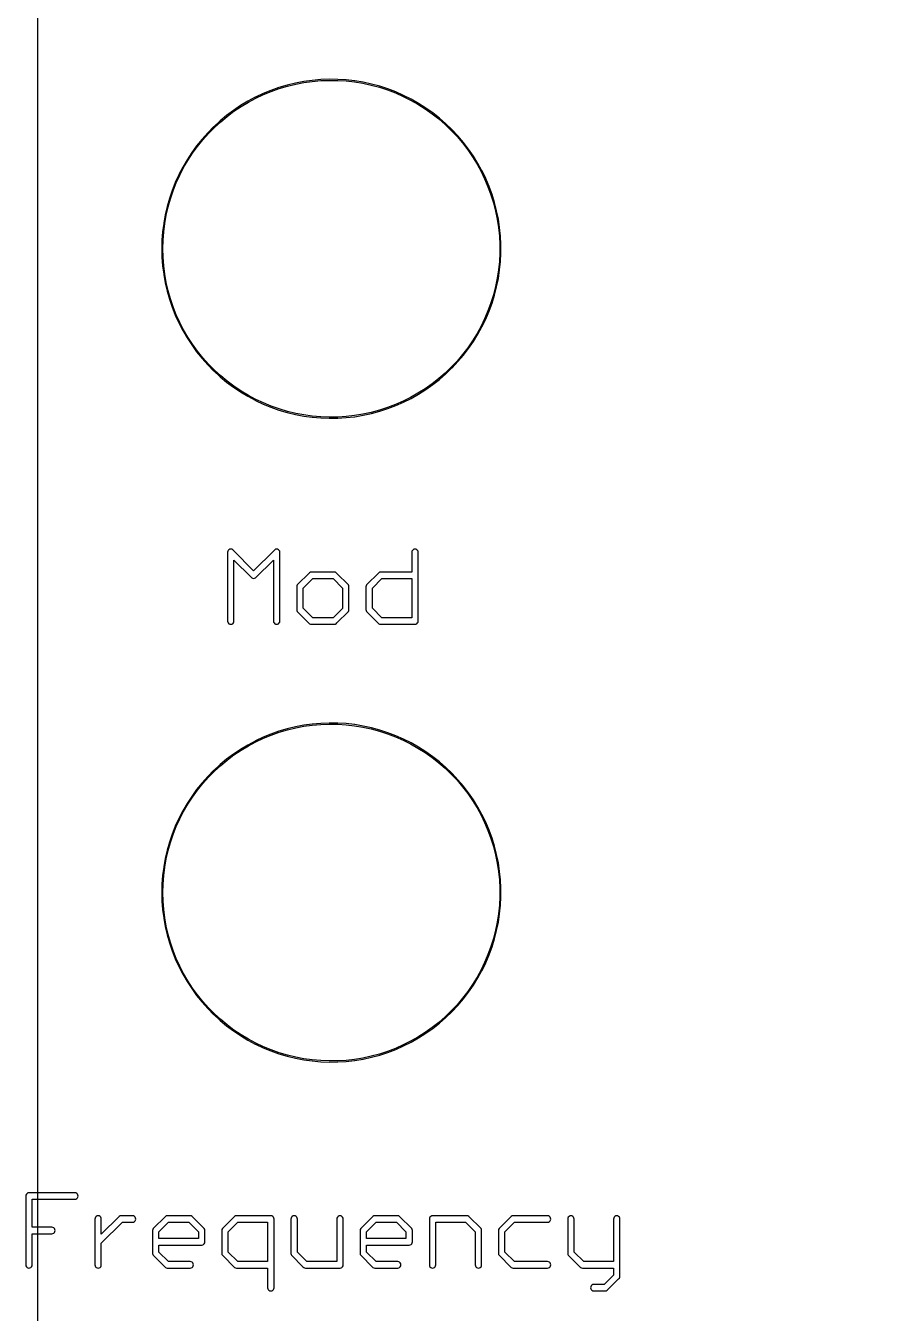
# Model space of a CAD drawing. Extents: x 3 to 44, y 9 to 138.
# Drawn here: x 3.09 to 23.38, y 78.87 to 109.35 of the extents above; entities that cross this region are included whole.
import ezdxf

# ---------------------------------------------------------------- set-up
doc = ezdxf.new("R2010")
doc.units = 0

msp = doc.modelspace()

# ---------------------------------------------------------------- linework, layer by layer
at = {"color": 5, "true_color": 0x0000ff}
msp.add_polyline3d([(43.66768, 9.25322, 0), (43.66768, 137.75436, 0), (3.3655, 137.75436, 0), (3.3655, 81.72449, 0), (3.16229, 81.72449, 0), (3.13875, 81.72077, 0), (3.11751, 81.70994, 0), (3.10065, 81.69307, 0), (3.08982, 81.67184, 0), (3.08609, 81.64829, 0), (3.08609, 80.02015, 0), (3.08982, 79.99661, 0), (3.10065, 79.97537, 0), (3.11751, 79.95851, 0), (3.13875, 79.94768, 0), (3.16229, 79.94395, 0), (3.18584, 79.94768, 0), (3.20708, 79.95851, 0), (3.22394, 79.97537, 0), (3.23477, 79.99661, 0), (3.2385, 80.02015, 0), (3.2385, 80.75676, 0), (3.3655, 80.75676, 0), (3.3655, 9.25322, 0)], dxfattribs=at)
at = {"color": 34, "true_color": 0x008000}
for points in [[(3.3655, 9.25322, 0), (43.66768, 9.25322, 0), (43.66768, 137.75436, 0), (3.3655, 137.75436, 0), (3.3655, 9.25322, 0)], [(10.06601, 108.07954, 0), (9.86536, 108.06175, 0), (9.66724, 108.03381, 0), (9.6633, 108.03319, 0), (9.46519, 107.99509, 0), (9.26961, 107.94683, 0), (9.07657, 107.89095, 0), (8.88861, 107.82491, 0), (8.70065, 107.74871, 0), (8.52031, 107.66235, 0), (8.51676, 107.66055, 0), (8.33897, 107.56657, 0), (8.16625, 107.46243, 0), (7.99861, 107.35067, 0), (7.83859, 107.22875, 0), (7.68365, 107.10175, 0), (7.53379, 106.96459, 0), (7.53098, 106.96178, 0), (7.39128, 106.81954, 0), (7.25666, 106.66968, 0), (7.12966, 106.5122, 0), (7.01282, 106.34964, 0), (6.9036, 106.182, 0), (6.802, 106.00928, 0), (6.70802, 105.82894, 0), (6.70622, 105.8254, 0), (6.62494, 105.64252, 0), (6.54874, 105.4571, 0), (6.48524, 105.2666, 0), (6.42936, 105.07356, 0), (6.38618, 104.87798, 0), (6.35062, 104.67986, 0), (6.35, 104.67594, 0), (6.3246, 104.47528, 0), (6.30936, 104.27461, 0), (6.30428, 104.07396, 0), (6.30936, 103.8733, 0), (6.3246, 103.67263, 0), (6.35, 103.47197, 0), (6.35062, 103.46805, 0), (6.38618, 103.26993, 0), (6.42936, 103.07435, 0), (6.48524, 102.88131, 0), (6.54874, 102.69081, 0), (6.62494, 102.50539, 0), (6.70622, 102.32251, 0), (6.70802, 102.31897, 0), (6.802, 102.13863, 0), (6.9036, 101.96591, 0), (7.01282, 101.79827, 0), (7.12966, 101.63571, 0), (7.25666, 101.47823, 0), (7.39128, 101.32837, 0), (7.53098, 101.18613, 0), (7.53379, 101.18332, 0), (7.68365, 101.04616, 0), (7.83859, 100.91916, 0), (7.99861, 100.79724, 0), (8.16625, 100.68548, 0), (8.33897, 100.58134, 0), (8.51676, 100.48736, 0), (8.52031, 100.48556, 0), (8.70065, 100.3992, 0), (8.88861, 100.323, 0), (9.07657, 100.25696, 0), (9.26961, 100.20108, 0), (9.46519, 100.15282, 0), (9.6633, 100.11472, 0), (9.66724, 100.1141, 0), (9.86536, 100.08616, 0), (10.06601, 100.06837, 0), (10.26667, 100.06076, 0), (10.46734, 100.0633, 0), (10.668, 100.076, 0), (10.86866, 100.09885, 0), (10.87258, 100.09948, 0), (11.0707, 100.1325, 0), (11.26628, 100.17568, 0), (11.46186, 100.22648, 0), (11.65236, 100.28998, 0), (11.84032, 100.3611, 0), (12.02574, 100.44238, 0), (12.20354, 100.53128, 0), (12.20708, 100.53308, 0), (12.38234, 100.63214, 0), (12.55252, 100.74136, 0), (12.71762, 100.8582, 0), (12.8751, 100.98012, 0), (13.0275, 101.1122, 0), (13.17228, 101.2519, 0), (13.17509, 101.25471, 0), (13.31225, 101.40203, 0), (13.44179, 101.55443, 0), (13.56371, 101.71445, 0), (13.67801, 101.87955, 0), (13.78469, 102.05227, 0), (13.88121, 102.22753, 0), (13.88301, 102.23107, 0), (13.96937, 102.41141, 0), (14.04811, 102.59683, 0), (14.11923, 102.78733, 0), (14.17765, 102.97783, 0), (14.22845, 103.17341, 0), (14.26909, 103.36899, 0), (14.26972, 103.37292, 0), (14.3002, 103.57358, 0), (14.32052, 103.77169, 0), (14.33068, 103.97236, 0), (14.33068, 104.17555, 0), (14.32052, 104.37622, 0), (14.3002, 104.57434, 0), (14.26972, 104.775, 0), (14.26909, 104.77892, 0), (14.22845, 104.9745, 0), (14.17765, 105.17008, 0), (14.11923, 105.36058, 0), (14.04811, 105.55108, 0), (13.96937, 105.7365, 0), (13.88301, 105.91684, 0), (13.88121, 105.92038, 0), (13.78469, 106.09564, 0), (13.67801, 106.26836, 0), (13.56371, 106.43346, 0), (13.44179, 106.59348, 0), (13.31225, 106.74588, 0), (13.17509, 106.8932, 0), (13.17228, 106.89601, 0), (13.0275, 107.03571, 0), (12.8751, 107.16779, 0), (12.71762, 107.28971, 0), (12.55252, 107.40655, 0), (12.38234, 107.51577, 0), (12.20708, 107.61483, 0), (12.20354, 107.61663, 0), (12.02574, 107.70553, 0), (11.84032, 107.78681, 0), (11.65236, 107.85793, 0), (11.46186, 107.92143, 0), (11.26628, 107.97223, 0), (11.0707, 108.01541, 0), (10.87258, 108.04843, 0), (10.86866, 108.04906, 0), (10.668, 108.07191, 0), (10.46734, 108.08462, 0), (10.26667, 108.08716, 0), (10.06601, 108.07954, 0)], [(10.668, 100.1014, 0), (10.46734, 100.08869, 0), (10.26667, 100.08616, 0), (10.06601, 100.09377, 0), (9.86536, 100.11156, 0), (9.66965, 100.13916, 0), (9.47303, 100.17697, 0), (9.27746, 100.22523, 0), (9.08442, 100.28111, 0), (8.89645, 100.34715, 0), (8.7085, 100.42335, 0), (8.52959, 100.50902, 0), (8.3539, 100.60189, 0), (8.18118, 100.70603, 0), (8.01354, 100.81779, 0), (7.85352, 100.93971, 0), (7.69858, 101.06671, 0), (7.54922, 101.20342, 0), (7.41183, 101.3433, 0), (7.27721, 101.49316, 0), (7.15021, 101.65064, 0), (7.03337, 101.8132, 0), (6.92415, 101.98084, 0), (6.82255, 102.15356, 0), (6.73011, 102.33094, 0), (6.64909, 102.51324, 0), (6.57289, 102.69866, 0), (6.50939, 102.88916, 0), (6.45351, 103.0822, 0), (6.41033, 103.27778, 0), (6.37519, 103.47358, 0), (6.35, 103.67263, 0), (6.33475, 103.8733, 0), (6.32968, 104.07396, 0), (6.33475, 104.27461, 0), (6.35, 104.47528, 0), (6.37519, 104.67433, 0), (6.41033, 104.87013, 0), (6.45351, 105.06571, 0), (6.50939, 105.25875, 0), (6.57289, 105.44925, 0), (6.64909, 105.63467, 0), (6.73011, 105.81697, 0), (6.82255, 105.99435, 0), (6.92415, 106.16707, 0), (7.03337, 106.33471, 0), (7.15021, 106.49727, 0), (7.27721, 106.65475, 0), (7.41183, 106.80461, 0), (7.54922, 106.94449, 0), (7.69858, 107.0812, 0), (7.85352, 107.2082, 0), (8.01354, 107.33012, 0), (8.18118, 107.44188, 0), (8.3539, 107.54602, 0), (8.52959, 107.63889, 0), (8.7085, 107.72456, 0), (8.89645, 107.80076, 0), (9.08442, 107.8668, 0), (9.27746, 107.92268, 0), (9.47303, 107.97094, 0), (9.66965, 108.00875, 0), (9.86536, 108.03635, 0), (10.06601, 108.05414, 0), (10.26667, 108.06176, 0), (10.46734, 108.05922, 0), (10.668, 108.04651, 0), (10.868, 108.02374, 0), (11.06285, 107.99126, 0), (11.25843, 107.94808, 0), (11.45401, 107.89728, 0), (11.64451, 107.83378, 0), (11.83247, 107.76266, 0), (12.01789, 107.68138, 0), (12.19261, 107.59402, 0), (12.36741, 107.49522, 0), (12.53759, 107.386, 0), (12.70269, 107.26916, 0), (12.86017, 107.14724, 0), (13.01257, 107.01516, 0), (13.15544, 106.8773, 0), (13.2917, 106.73095, 0), (13.42124, 106.57855, 0), (13.54316, 106.41853, 0), (13.65746, 106.25343, 0), (13.76414, 106.08071, 0), (13.85986, 105.90691, 0), (13.94522, 105.72865, 0), (14.02396, 105.54323, 0), (14.09508, 105.35273, 0), (14.1535, 105.16223, 0), (14.2043, 104.96665, 0), (14.24482, 104.77166, 0), (14.2748, 104.57434, 0), (14.29512, 104.37622, 0), (14.30527, 104.17555, 0), (14.30527, 103.97236, 0), (14.29512, 103.77169, 0), (14.2748, 103.57358, 0), (14.24481, 103.37622, 0), (14.2043, 103.18126, 0), (14.1535, 102.98568, 0), (14.09508, 102.79518, 0), (14.02396, 102.60468, 0), (13.94522, 102.41926, 0), (13.85986, 102.241, 0), (13.76414, 102.0672, 0), (13.65746, 101.89448, 0), (13.54316, 101.72938, 0), (13.42124, 101.56936, 0), (13.2917, 101.41696, 0), (13.15544, 101.27061, 0), (13.01257, 101.13275, 0), (12.86017, 101.00067, 0), (12.70269, 100.87875, 0), (12.53759, 100.76191, 0), (12.36741, 100.65269, 0), (12.19261, 100.55389, 0), (12.01789, 100.46653, 0), (11.83247, 100.38525, 0), (11.64451, 100.31413, 0), (11.45401, 100.25063, 0), (11.25843, 100.19983, 0), (11.06285, 100.15665, 0), (10.868, 100.12417, 0), (10.668, 100.1014, 0)], [(9.02208, 95.18396, 0), (9.04562, 95.18768, 0), (9.06686, 95.19851, 0), (9.08372, 95.21537, 0), (9.09455, 95.23661, 0), (9.09828, 95.26016, 0), (9.09828, 96.88829, 0), (9.09455, 96.91184, 0), (9.08372, 96.93308, 0), (9.06686, 96.94994, 0), (9.04562, 96.96077, 0), (9.02208, 96.96449, 0), (8.99853, 96.96077, 0), (8.97729, 96.94994, 0), (8.96043, 96.93308, 0), (8.47865, 96.45131, 0), (7.99914, 96.93308, 0), (7.98228, 96.94994, 0), (7.96104, 96.96077, 0), (7.9375, 96.96449, 0), (7.91395, 96.96077, 0), (7.89271, 96.94994, 0), (7.87585, 96.93308, 0), (7.86502, 96.91184, 0), (7.8613, 96.88829, 0), (7.8613, 95.26016, 0), (7.86502, 95.23661, 0), (7.87585, 95.21537, 0), (7.89271, 95.19851, 0), (7.91395, 95.18768, 0), (7.9375, 95.18396, 0), (7.96104, 95.18768, 0), (7.98228, 95.19851, 0), (7.99914, 95.21537, 0), (8.00996, 95.23661, 0), (8.0137, 95.26016, 0), (8.0137, 96.70501, 0), (8.41686, 96.29995, 0), (8.43373, 96.28309, 0), (8.45497, 96.27226, 0), (8.47852, 96.26853, 0), (8.50206, 96.27226, 0), (8.5233, 96.28309, 0), (8.94588, 96.70567, 0), (8.94588, 95.26016, 0), (8.9496, 95.23661, 0), (8.96043, 95.21537, 0), (8.97729, 95.19851, 0), (8.99853, 95.18768, 0), (9.02208, 95.18396, 0)], [(11.14991, 96.11774, 0), (11.13908, 96.0965, 0), (11.13536, 96.07296, 0), (11.13536, 95.53194, 0), (11.13908, 95.50839, 0), (11.14991, 95.48715, 0), (11.43855, 95.19851, 0), (11.45979, 95.18768, 0), (11.48334, 95.18396, 0), (12.29614, 95.18396, 0), (12.31968, 95.18768, 0), (12.34092, 95.19851, 0), (12.35778, 95.21537, 0), (12.36861, 95.23661, 0), (12.37234, 95.26016, 0), (12.37234, 96.88829, 0), (12.36861, 96.91184, 0), (12.35778, 96.93308, 0), (12.34092, 96.94994, 0), (12.31968, 96.96077, 0), (12.29614, 96.96449, 0), (12.27259, 96.96077, 0), (12.25135, 96.94994, 0), (12.23449, 96.93308, 0), (12.22366, 96.91184, 0), (12.21994, 96.88829, 0), (12.21994, 96.42093, 0), (11.48334, 96.42093, 0), (11.45979, 96.41721, 0), (11.43855, 96.40638, 0), (11.14991, 96.11774, 0)], [(9.84503, 96.42093, 0), (9.82149, 96.41721, 0), (9.80025, 96.40638, 0), (9.5116, 96.11774, 0), (9.50078, 96.0965, 0), (9.49705, 96.07296, 0), (9.49705, 95.53194, 0), (9.50078, 95.50839, 0), (9.5116, 95.48715, 0), (9.80025, 95.19851, 0), (9.82149, 95.18768, 0), (9.84503, 95.18396, 0), (10.38859, 95.18396, 0), (10.41214, 95.18768, 0), (10.43338, 95.19851, 0), (10.45024, 95.21537, 0), (10.71948, 95.48715, 0), (10.73031, 95.50839, 0), (10.73403, 95.53194, 0), (10.73403, 96.07296, 0), (10.73031, 96.0965, 0), (10.71948, 96.11774, 0), (10.45024, 96.38952, 0), (10.43338, 96.40638, 0), (10.41214, 96.41721, 0), (10.38859, 96.42093, 0), (9.84503, 96.42093, 0)], [(10.35808, 95.33636, 0), (9.87526, 95.33636, 0), (9.64946, 95.56216, 0), (9.64946, 96.04273, 0), (9.87526, 96.26853, 0), (10.35808, 96.26853, 0), (10.58163, 96.04287, 0), (10.58163, 95.56202, 0), (10.35808, 95.33636, 0)], [(12.21994, 95.33636, 0), (11.51356, 95.33636, 0), (11.28776, 95.56216, 0), (11.28776, 96.04273, 0), (11.51356, 96.26853, 0), (12.21994, 96.26853, 0), (12.21994, 95.33636, 0)], [(10.06601, 92.83953, 0), (9.86536, 92.82176, 0), (9.66724, 92.79382, 0), (9.6633, 92.79319, 0), (9.46519, 92.75509, 0), (9.26961, 92.70683, 0), (9.07657, 92.65095, 0), (8.88861, 92.58491, 0), (8.70065, 92.50871, 0), (8.52031, 92.42235, 0), (8.51676, 92.42055, 0), (8.33897, 92.32657, 0), (8.16625, 92.22243, 0), (7.99861, 92.11067, 0), (7.83859, 91.98875, 0), (7.68365, 91.86175, 0), (7.53379, 91.72459, 0), (7.53098, 91.72178, 0), (7.39128, 91.57954, 0), (7.25666, 91.42968, 0), (7.12966, 91.2722, 0), (7.01282, 91.10964, 0), (6.9036, 90.942, 0), (6.802, 90.76928, 0), (6.70802, 90.58894, 0), (6.70622, 90.5854, 0), (6.62494, 90.40252, 0), (6.54874, 90.2171, 0), (6.48524, 90.0266, 0), (6.42936, 89.83356, 0), (6.38618, 89.63798, 0), (6.35062, 89.43986, 0), (6.35, 89.43594, 0), (6.3246, 89.23527, 0), (6.30936, 89.03462, 0), (6.30428, 88.83395, 0), (6.30936, 88.6333, 0), (6.3246, 88.43264, 0), (6.35, 88.23198, 0), (6.35062, 88.22805, 0), (6.38618, 88.02993, 0), (6.42936, 87.83435, 0), (6.48524, 87.64131, 0), (6.54874, 87.45081, 0), (6.62494, 87.26539, 0), (6.70622, 87.08251, 0), (6.70802, 87.07897, 0), (6.802, 86.89863, 0), (6.9036, 86.72591, 0), (7.01282, 86.55827, 0), (7.12966, 86.39571, 0), (7.25666, 86.23823, 0), (7.39128, 86.08837, 0), (7.53098, 85.94613, 0), (7.53379, 85.94332, 0), (7.68365, 85.80616, 0), (7.83859, 85.67916, 0), (7.99861, 85.55724, 0), (8.16625, 85.44548, 0), (8.33897, 85.34134, 0), (8.51676, 85.24736, 0), (8.52031, 85.24556, 0), (8.70065, 85.1592, 0), (8.88861, 85.083, 0), (9.07657, 85.01696, 0), (9.26961, 84.96108, 0), (9.46519, 84.91282, 0), (9.6633, 84.87472, 0), (9.66724, 84.8741, 0), (9.86536, 84.84616, 0), (10.06601, 84.82838, 0), (10.26667, 84.82076, 0), (10.46734, 84.8233, 0), (10.668, 84.836, 0), (10.86866, 84.85886, 0), (10.87258, 84.85948, 0), (11.0707, 84.8925, 0), (11.26628, 84.93568, 0), (11.46186, 84.98648, 0), (11.65236, 85.04998, 0), (11.84032, 85.1211, 0), (12.02574, 85.20238, 0), (12.20354, 85.29128, 0), (12.20708, 85.29308, 0), (12.38234, 85.39214, 0), (12.55252, 85.50136, 0), (12.71762, 85.6182, 0), (12.8751, 85.74012, 0), (13.0275, 85.8722, 0), (13.17228, 86.0119, 0), (13.17509, 86.01471, 0), (13.31225, 86.16203, 0), (13.44179, 86.31443, 0), (13.56371, 86.47445, 0), (13.67801, 86.63955, 0), (13.78469, 86.81227, 0), (13.88121, 86.98753, 0), (13.88301, 86.99107, 0), (13.96937, 87.17141, 0), (14.04811, 87.35683, 0), (14.11923, 87.54733, 0), (14.17765, 87.73783, 0), (14.22845, 87.93341, 0), (14.26909, 88.12899, 0), (14.26972, 88.13292, 0), (14.3002, 88.33358, 0), (14.32052, 88.5317, 0), (14.33068, 88.73235, 0), (14.33068, 88.93556, 0), (14.32052, 89.13622, 0), (14.3002, 89.33434, 0), (14.26972, 89.535, 0), (14.26909, 89.53892, 0), (14.22845, 89.7345, 0), (14.17765, 89.93008, 0), (14.11923, 90.12058, 0), (14.04811, 90.31108, 0), (13.96937, 90.4965, 0), (13.88301, 90.67684, 0), (13.88121, 90.68038, 0), (13.78469, 90.85564, 0), (13.67801, 91.02836, 0), (13.56371, 91.19346, 0), (13.44179, 91.35348, 0), (13.31225, 91.50588, 0), (13.17509, 91.6532, 0), (13.17228, 91.65601, 0), (13.0275, 91.79571, 0), (12.8751, 91.92779, 0), (12.71762, 92.04971, 0), (12.55252, 92.16655, 0), (12.38234, 92.27577, 0), (12.20708, 92.37483, 0), (12.20354, 92.37663, 0), (12.02574, 92.46553, 0), (11.84032, 92.54681, 0), (11.65236, 92.61793, 0), (11.46186, 92.68143, 0), (11.26628, 92.73223, 0), (11.0707, 92.77541, 0), (10.87258, 92.80843, 0), (10.86866, 92.80905, 0), (10.668, 92.83192, 0), (10.46734, 92.84462, 0), (10.26667, 92.84715, 0), (10.06601, 92.83953, 0)], [(10.668, 84.86139, 0), (10.46734, 84.8487, 0), (10.26667, 84.84616, 0), (10.06601, 84.85377, 0), (9.86536, 84.87155, 0), (9.66985, 84.89912, 0), (9.47303, 84.93697, 0), (9.27746, 84.98523, 0), (9.08442, 85.04111, 0), (8.89645, 85.10715, 0), (8.7085, 85.18335, 0), (8.52959, 85.26902, 0), (8.3539, 85.36189, 0), (8.18118, 85.46603, 0), (8.01354, 85.57779, 0), (7.85352, 85.69971, 0), (7.69858, 85.82671, 0), (7.54922, 85.96342, 0), (7.41183, 86.1033, 0), (7.27721, 86.25316, 0), (7.15021, 86.41064, 0), (7.03337, 86.5732, 0), (6.92415, 86.74084, 0), (6.82255, 86.91356, 0), (6.73011, 87.09094, 0), (6.64909, 87.27324, 0), (6.57289, 87.45866, 0), (6.50939, 87.64916, 0), (6.45351, 87.8422, 0), (6.41033, 88.03778, 0), (6.37519, 88.23356, 0), (6.35, 88.43264, 0), (6.33475, 88.6333, 0), (6.32968, 88.83395, 0), (6.33475, 89.03462, 0), (6.35, 89.23527, 0), (6.37519, 89.43433, 0), (6.41033, 89.63013, 0), (6.45351, 89.82571, 0), (6.50939, 90.01875, 0), (6.57289, 90.20925, 0), (6.64909, 90.39467, 0), (6.73011, 90.57697, 0), (6.82255, 90.75435, 0), (6.92415, 90.92707, 0), (7.03337, 91.09471, 0), (7.15021, 91.25727, 0), (7.27721, 91.41475, 0), (7.41183, 91.56461, 0), (7.54922, 91.70449, 0), (7.69858, 91.8412, 0), (7.85352, 91.9682, 0), (8.01354, 92.09012, 0), (8.18118, 92.20188, 0), (8.3539, 92.30602, 0), (8.52959, 92.39889, 0), (8.7085, 92.48456, 0), (8.89645, 92.56076, 0), (9.08442, 92.6268, 0), (9.27746, 92.68268, 0), (9.47303, 92.73094, 0), (9.66985, 92.76879, 0), (9.86536, 92.79636, 0), (10.06601, 92.81414, 0), (10.26667, 92.82176, 0), (10.46734, 92.81922, 0), (10.668, 92.80652, 0), (10.868, 92.78374, 0), (11.06285, 92.75126, 0), (11.25843, 92.70808, 0), (11.45401, 92.65728, 0), (11.64451, 92.59378, 0), (11.83247, 92.52266, 0), (12.01789, 92.44138, 0), (12.19261, 92.35402, 0), (12.36741, 92.25522, 0), (12.53759, 92.146, 0), (12.70269, 92.02916, 0), (12.86017, 91.90724, 0), (13.01257, 91.77516, 0), (13.15544, 91.6373, 0), (13.2917, 91.49095, 0), (13.42124, 91.33855, 0), (13.54316, 91.17853, 0), (13.65746, 91.01343, 0), (13.76414, 90.84071, 0), (13.85986, 90.66691, 0), (13.94522, 90.48865, 0), (14.02396, 90.30323, 0), (14.09508, 90.11273, 0), (14.1535, 89.92223, 0), (14.2043, 89.72665, 0), (14.24482, 89.53166, 0), (14.2748, 89.33434, 0), (14.29512, 89.13622, 0), (14.30527, 88.93556, 0), (14.30527, 88.73235, 0), (14.29512, 88.5317, 0), (14.2748, 88.33358, 0), (14.24481, 88.13622, 0), (14.2043, 87.94126, 0), (14.1535, 87.74568, 0), (14.09508, 87.55518, 0), (14.02396, 87.36468, 0), (13.94522, 87.17926, 0), (13.85986, 87.001, 0), (13.76414, 86.8272, 0), (13.65746, 86.65448, 0), (13.54316, 86.48938, 0), (13.42124, 86.32936, 0), (13.2917, 86.17696, 0), (13.15544, 86.03061, 0), (13.01257, 85.89275, 0), (12.86017, 85.76067, 0), (12.70269, 85.63875, 0), (12.53759, 85.52191, 0), (12.36741, 85.41269, 0), (12.19261, 85.31389, 0), (12.01789, 85.22653, 0), (11.83247, 85.14525, 0), (11.64451, 85.07413, 0), (11.45401, 85.01063, 0), (11.25843, 84.95983, 0), (11.06285, 84.91665, 0), (10.86819, 84.88421, 0), (10.668, 84.86139, 0)], [(3.16229, 79.94395, 0), (3.18584, 79.94768, 0), (3.20708, 79.95851, 0), (3.22394, 79.97537, 0), (3.23477, 79.99661, 0), (3.2385, 80.02015, 0), (3.2385, 80.75676, 0), (3.70332, 80.75676, 0), (3.72686, 80.76048, 0), (3.7481, 80.77131, 0), (3.76496, 80.78816, 0), (3.77579, 80.80941, 0), (3.77952, 80.83296, 0), (3.77579, 80.8565, 0), (3.76496, 80.87774, 0), (3.7481, 80.8946, 0), (3.72686, 80.90543, 0), (3.70332, 80.90916, 0), (3.2385, 80.90916, 0), (3.2385, 81.57209, 0), (4.24687, 81.57209, 0), (4.27041, 81.57581, 0), (4.29166, 81.58665, 0), (4.30851, 81.60351, 0), (4.31935, 81.62475, 0), (4.32307, 81.64829, 0), (4.31935, 81.67184, 0), (4.30851, 81.69307, 0), (4.29166, 81.70994, 0), (4.27041, 81.72077, 0), (4.24687, 81.72449, 0), (3.16229, 81.72449, 0), (3.13875, 81.72077, 0), (3.11751, 81.70994, 0), (3.10065, 81.69307, 0), (3.08982, 81.67184, 0), (3.08609, 81.64829, 0), (3.08609, 80.02015, 0), (3.08982, 79.99661, 0), (3.10065, 79.97537, 0), (3.11751, 79.95851, 0), (3.13875, 79.94768, 0), (3.16229, 79.94395, 0)], [(4.79806, 79.94395, 0), (4.8216, 79.94768, 0), (4.84284, 79.95851, 0), (4.8597, 79.97537, 0), (4.87052, 79.99661, 0), (4.87425, 80.02015, 0), (4.87425, 80.53333, 0), (5.37177, 81.02853, 0), (5.6134, 81.02853, 0), (5.63694, 81.03225, 0), (5.65818, 81.04309, 0), (5.67504, 81.05995, 0), (5.68587, 81.08119, 0), (5.6896, 81.10473, 0), (5.68587, 81.12828, 0), (5.67504, 81.14952, 0), (5.65818, 81.16638, 0), (5.63694, 81.17721, 0), (5.6134, 81.18093, 0), (5.34162, 81.18093, 0), (5.31807, 81.17721, 0), (5.29683, 81.16638, 0), (4.87425, 80.74578, 0), (4.87425, 81.10473, 0), (4.87052, 81.12828, 0), (4.8597, 81.14952, 0), (4.84284, 81.16638, 0), (4.8216, 81.17721, 0), (4.79806, 81.18093, 0), (4.77451, 81.17721, 0), (4.75326, 81.16638, 0), (4.73641, 81.14952, 0), (4.72558, 81.12828, 0), (4.72186, 81.10473, 0), (4.72186, 80.02015, 0), (4.72558, 79.99661, 0), (4.73641, 79.97537, 0), (4.75326, 79.95851, 0), (4.77451, 79.94768, 0), (4.79806, 79.94395, 0)], [(7.2727, 80.49124, 0), (7.29394, 80.50207, 0), (7.3108, 80.51893, 0), (7.32163, 80.54017, 0), (7.32535, 80.56372, 0), (7.32535, 80.83296, 0), (7.32163, 80.8565, 0), (7.3108, 80.87774, 0), (7.02216, 81.16638, 0), (7.00092, 81.17721, 0), (6.97737, 81.18093, 0), (6.43382, 81.18093, 0), (6.41027, 81.17721, 0), (6.38903, 81.16638, 0), (6.10039, 80.87774, 0), (6.08956, 80.8565, 0), (6.08584, 80.83296, 0), (6.08584, 80.29194, 0), (6.08956, 80.26839, 0), (6.10039, 80.24715, 0), (6.38903, 79.95851, 0), (6.41027, 79.94768, 0), (6.43382, 79.94395, 0), (6.97737, 79.94395, 0), (7.00092, 79.94768, 0), (7.02216, 79.95851, 0), (7.03902, 79.97537, 0), (7.04985, 79.99661, 0), (7.05357, 80.02015, 0), (7.04985, 80.0437, 0), (7.03902, 80.06494, 0), (7.02216, 80.0818, 0), (7.00092, 80.09263, 0), (6.97737, 80.09635, 0), (6.46405, 80.09635, 0), (6.23824, 80.32215, 0), (6.23824, 80.48752, 0), (7.24915, 80.48752, 0), (7.2727, 80.49124, 0)], [(8.07212, 81.18093, 0), (8.04857, 81.17721, 0), (8.02732, 81.16638, 0), (7.73869, 80.87774, 0), (7.72786, 80.8565, 0), (7.72413, 80.83296, 0), (7.72413, 80.29194, 0), (7.72786, 80.26839, 0), (7.73869, 80.24715, 0), (7.75555, 80.23029, 0), (8.02732, 79.95851, 0), (8.04857, 79.94768, 0), (8.07212, 79.94395, 0), (8.80871, 79.94395, 0), (8.80871, 79.47914, 0), (8.81244, 79.45559, 0), (8.82327, 79.43434, 0), (8.84013, 79.41749, 0), (8.86137, 79.40666, 0), (8.88491, 79.40294, 0), (8.90846, 79.40666, 0), (8.9297, 79.41749, 0), (8.94656, 79.43434, 0), (8.95739, 79.45559, 0), (8.96111, 79.47914, 0), (8.96111, 81.10473, 0), (8.95739, 81.12828, 0), (8.94656, 81.14952, 0), (8.9297, 81.16638, 0), (8.90846, 81.17721, 0), (8.88491, 81.18093, 0), (8.07212, 81.18093, 0)], [(10.52322, 79.94395, 0), (10.54676, 79.94768, 0), (10.568, 79.95851, 0), (10.58486, 79.97537, 0), (10.59569, 79.99661, 0), (10.59942, 80.02015, 0), (10.59942, 81.10473, 0), (10.59569, 81.12828, 0), (10.58486, 81.14952, 0), (10.568, 81.16638, 0), (10.54676, 81.17721, 0), (10.52322, 81.18093, 0), (10.49967, 81.17721, 0), (10.47843, 81.16638, 0), (10.46157, 81.14952, 0), (10.45074, 81.12828, 0), (10.44702, 81.10473, 0), (10.44702, 80.09635, 0), (9.7384, 80.09635, 0), (9.51484, 80.32202, 0), (9.51484, 81.10473, 0), (9.51111, 81.12828, 0), (9.50028, 81.14952, 0), (9.48342, 81.16638, 0), (9.46218, 81.17721, 0), (9.43864, 81.18093, 0), (9.41508, 81.17721, 0), (9.39385, 81.16638, 0), (9.37698, 81.14952, 0), (9.36616, 81.12828, 0), (9.36244, 81.10473, 0), (9.36244, 80.29194, 0), (9.36616, 80.26839, 0), (9.37698, 80.24715, 0), (9.64622, 79.97537, 0), (9.66309, 79.95851, 0), (9.68432, 79.94768, 0), (9.70787, 79.94395, 0), (10.52322, 79.94395, 0)], [(12.18252, 80.49124, 0), (12.20376, 80.50207, 0), (12.22062, 80.51893, 0), (12.23145, 80.54017, 0), (12.23518, 80.56372, 0), (12.23518, 80.83296, 0), (12.23145, 80.8565, 0), (12.22062, 80.87774, 0), (11.93198, 81.16638, 0), (11.91074, 81.17721, 0), (11.8872, 81.18093, 0), (11.34617, 81.18093, 0), (11.32263, 81.17721, 0), (11.30139, 81.16638, 0), (11.01275, 80.87774, 0), (11.00192, 80.8565, 0), (10.9982, 80.83296, 0), (10.9982, 80.29194, 0), (11.00192, 80.26839, 0), (11.01275, 80.24715, 0), (11.30139, 79.95851, 0), (11.32263, 79.94768, 0), (11.34617, 79.94395, 0), (11.8872, 79.94395, 0), (11.91074, 79.94768, 0), (11.93198, 79.95851, 0), (11.94884, 79.97537, 0), (11.95967, 79.99661, 0), (11.9634, 80.02015, 0), (11.95967, 80.0437, 0), (11.94884, 80.06494, 0), (11.93198, 80.0818, 0), (11.91074, 80.09263, 0), (11.8872, 80.09635, 0), (11.37641, 80.09635, 0), (11.1506, 80.32215, 0), (11.1506, 80.48752, 0), (12.15898, 80.48752, 0), (12.18252, 80.49124, 0)], [(12.71269, 81.18093, 0), (12.68915, 81.17721, 0), (12.66791, 81.16638, 0), (12.65105, 81.14952, 0), (12.64022, 81.12828, 0), (12.63649, 81.10473, 0), (12.63649, 80.02015, 0), (12.64022, 79.99661, 0), (12.65105, 79.97537, 0), (12.66791, 79.95851, 0), (12.68915, 79.94768, 0), (12.71269, 79.94395, 0), (12.73624, 79.94768, 0), (12.75748, 79.95851, 0), (12.77434, 79.97537, 0), (12.78517, 79.99661, 0), (12.78889, 80.02015, 0), (12.78889, 81.02853, 0), (13.49527, 81.02853, 0), (13.72107, 80.80273, 0), (13.72107, 80.02015, 0), (13.7248, 79.99661, 0), (13.73563, 79.97537, 0), (13.75249, 79.95851, 0), (13.77373, 79.94768, 0), (13.79728, 79.94395, 0), (13.82082, 79.94768, 0), (13.84206, 79.95851, 0), (13.85892, 79.97537, 0), (13.86975, 79.99661, 0), (13.87348, 80.02015, 0), (13.87348, 80.83296, 0), (13.86975, 80.8565, 0), (13.85892, 80.87774, 0), (13.57028, 81.16638, 0), (13.54904, 81.17721, 0), (13.5255, 81.18093, 0), (12.71269, 81.18093, 0)], [(14.57545, 79.95851, 0), (14.59669, 79.94768, 0), (14.62024, 79.94395, 0), (15.43304, 79.94395, 0), (15.45658, 79.94768, 0), (15.47782, 79.95851, 0), (15.49468, 79.97537, 0), (15.50551, 79.99661, 0), (15.50924, 80.02015, 0), (15.50551, 80.0437, 0), (15.49468, 80.06494, 0), (15.47782, 80.0818, 0), (15.45658, 80.09263, 0), (15.43304, 80.09635, 0), (14.65047, 80.09635, 0), (14.42465, 80.32216, 0), (14.42465, 80.80272, 0), (14.65046, 81.02853, 0), (15.43304, 81.02853, 0), (15.45658, 81.03225, 0), (15.47782, 81.04309, 0), (15.49468, 81.05995, 0), (15.50551, 81.08119, 0), (15.50924, 81.10473, 0), (15.50551, 81.12828, 0), (15.49468, 81.14952, 0), (15.47782, 81.16638, 0), (15.45658, 81.17721, 0), (15.43304, 81.18093, 0), (14.62024, 81.18093, 0), (14.59669, 81.17721, 0), (14.57545, 81.16638, 0), (14.28681, 80.87774, 0), (14.27598, 80.8565, 0), (14.27225, 80.83296, 0), (14.27225, 80.29194, 0), (14.27598, 80.26839, 0), (14.28681, 80.24715, 0), (14.57545, 79.95851, 0)], [(16.21375, 79.95851, 0), (16.23499, 79.94768, 0), (16.25854, 79.94395, 0), (16.99514, 79.94395, 0), (16.99514, 79.77889, 0), (16.76947, 79.55534, 0), (16.52777, 79.55534, 0), (16.50423, 79.55161, 0), (16.48299, 79.54078, 0), (16.46613, 79.52392, 0), (16.4553, 79.50268, 0), (16.45157, 79.47914, 0), (16.4553, 79.45559, 0), (16.46613, 79.43434, 0), (16.48299, 79.41749, 0), (16.50423, 79.40666, 0), (16.52777, 79.40294, 0), (16.79956, 79.40294, 0), (16.8231, 79.40666, 0), (16.84434, 79.41749, 0), (17.11611, 79.68673, 0), (17.13298, 79.70359, 0), (17.1438, 79.72483, 0), (17.14754, 79.74838, 0), (17.14754, 81.10473, 0), (17.1438, 81.12828, 0), (17.13298, 81.14952, 0), (17.11611, 81.16638, 0), (17.09488, 81.17721, 0), (17.07134, 81.18093, 0), (17.04779, 81.17721, 0), (17.02655, 81.16638, 0), (17.00969, 81.14952, 0), (16.99886, 81.12828, 0), (16.99514, 81.10473, 0), (16.99514, 80.09635, 0), (16.28877, 80.09635, 0), (16.06295, 80.32216, 0), (16.06295, 81.10473, 0), (16.05923, 81.12828, 0), (16.0484, 81.14952, 0), (16.03154, 81.16638, 0), (16.0103, 81.17721, 0), (15.98675, 81.18093, 0), (15.96321, 81.17721, 0), (15.94197, 81.16638, 0), (15.92511, 81.14952, 0), (15.91428, 81.12828, 0), (15.91055, 81.10473, 0), (15.91055, 80.29194, 0), (15.91428, 80.26839, 0), (15.92511, 80.24715, 0), (16.21375, 79.95851, 0)], [(7.17295, 80.63992, 0), (6.23824, 80.63992, 0), (6.23824, 80.80273, 0), (6.46404, 81.02853, 0), (6.94715, 81.02853, 0), (7.17295, 80.80273, 0), (7.17295, 80.63992, 0)], [(8.80871, 80.09635, 0), (8.10235, 80.09635, 0), (7.87654, 80.32215, 0), (7.87654, 80.80273, 0), (8.10234, 81.02853, 0), (8.80871, 81.02853, 0), (8.80871, 80.09635, 0)], [(12.08278, 80.63992, 0), (11.1506, 80.63992, 0), (11.1506, 80.80273, 0), (11.3764, 81.02853, 0), (11.85697, 81.02853, 0), (12.08278, 80.80272, 0), (12.08278, 80.63992, 0)]]:
    msp.add_polyline3d(points, close=True, dxfattribs=at)
at = {"color": 5, "true_color": 0x0000ff}
msp.add_polyline3d([(3.3655, 81.57209, 0), (3.3655, 80.90916, 0), (3.2385, 80.90916, 0), (3.2385, 81.57209, 0), (3.3655, 81.57209, 0)], close=True, dxfattribs=at)

doc.saveas('drawing.dxf')
